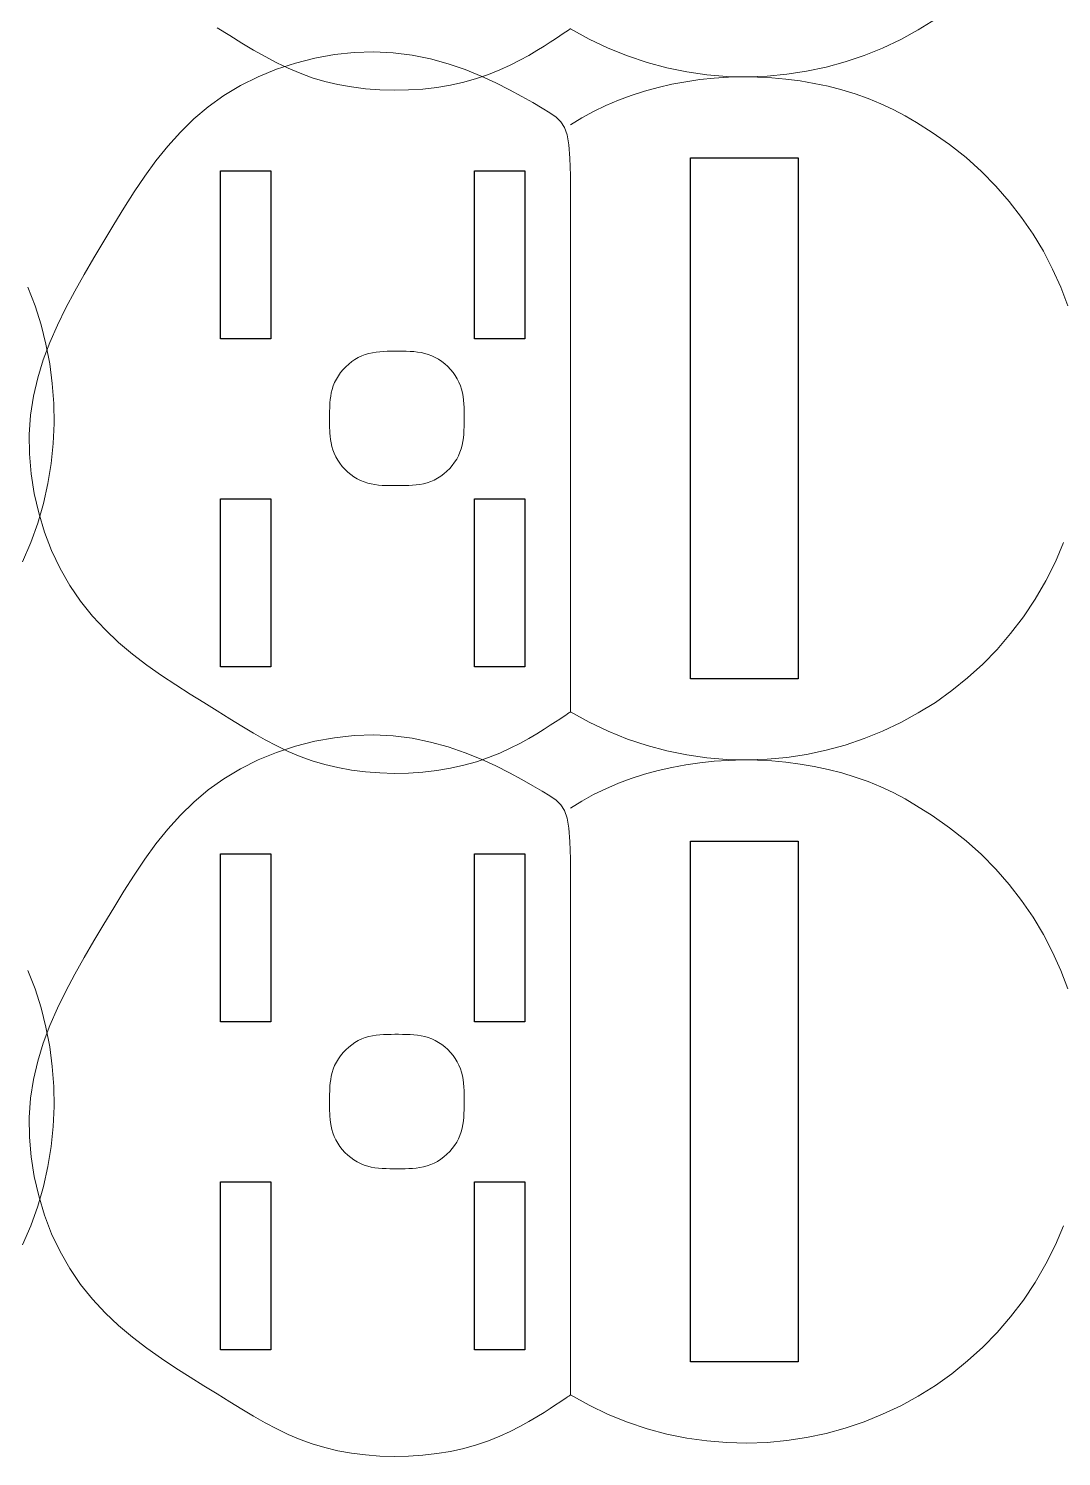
# Model space of a CAD drawing. Header units: millimetres. Extents: x -413 to -167, y -330 to -180.
# Drawn here: x -260.37 to -229.65, y -329.76 to -287.29 of the extents above; entities that cross this region are included whole.
import ezdxf

# ---------------------------------------------------------------- set-up
doc = ezdxf.new("R2010")
doc.units = ezdxf.units.MM
doc.layers.add('CUT', color=7, linetype='CONTINUOUS')

msp = doc.modelspace()

# ---------------------------------------------------------------- linework, layer by layer
at = {"layer": 'CUT', "color": 7, "linetype": 'CONTINUOUS', "lineweight": 0}
for p, q in [((-233.401, -287.011), (-233.908, -287.328)), ((-254.387, -287.498), (-254.763, -287.264)), ((-254.026, -287.719), (-254.387, -287.498)), ((-244.571, -287.506), (-244.697, -287.59)), ((-244.471, -287.44), (-244.571, -287.506)), ((-244.394, -287.389), (-244.471, -287.44)), ((-244.338, -287.352), (-244.394, -287.389)), ((-244.299, -287.326), (-244.338, -287.352)), ((-244.273, -287.309), (-244.299, -287.326)), ((-244.259, -287.3), (-244.273, -287.309)), ((-244.252, -287.295), (-244.259, -287.3)), ((-244.251, -287.294), (-244.252, -287.295)), ((-244.251, -287.284), (-244.251, -287.294)), ((-243.696, -287.601), (-244.251, -287.293)), ((-244.251, -287.294), (-244.251, -287.294)), ((-233.908, -287.328), (-234.431, -287.614)), ((-253.676, -287.929), (-254.026, -287.719)), ((-253.331, -288.124), (-253.676, -287.929)), ((-250.687, -288.001), (-250.102, -287.981)), ((-250.102, -287.981), (-249.525, -288.007)), ((-245.25, -287.945), (-245.49, -288.086)), ((-245.037, -287.813), (-245.25, -287.945)), ((-244.853, -287.693), (-245.037, -287.813)), ((-244.697, -287.59), (-244.853, -287.693)), ((-243.13, -287.871), (-243.696, -287.601)), ((-242.555, -288.103), (-243.13, -287.871)), ((-234.969, -287.869), (-235.519, -288.091)), ((-234.431, -287.614), (-234.969, -287.869)), ((-252.989, -288.305), (-253.331, -288.124)), ((-252.999, -288.501), (-252.435, -288.315)), ((-252.645, -288.47), (-252.989, -288.305)), ((-252.435, -288.315), (-251.858, -288.169)), ((-251.858, -288.169), (-251.274, -288.064)), ((-251.274, -288.064), (-250.687, -288.001)), ((-249.525, -288.007), (-248.962, -288.078)), ((-248.962, -288.078), (-248.415, -288.191)), ((-248.415, -288.191), (-247.888, -288.338)), ((-247.888, -288.338), (-247.387, -288.511)), ((-246.044, -288.378), (-246.357, -288.52)), ((-245.755, -288.231), (-246.044, -288.378)), ((-245.49, -288.086), (-245.755, -288.231)), ((-241.973, -288.298), (-242.555, -288.103)), ((-241.384, -288.456), (-241.973, -288.298)), ((-236.08, -288.28), (-236.652, -288.437)), ((-235.519, -288.091), (-236.08, -288.28)), ((-254.069, -288.987), (-253.546, -288.725)), ((-253.546, -288.725), (-252.999, -288.501)), ((-252.296, -288.619), (-252.645, -288.47)), ((-251.937, -288.75), (-252.296, -288.619)), ((-251.564, -288.862), (-251.937, -288.75)), ((-247.048, -288.778), (-247.423, -288.885)), ((-247.387, -288.511), (-246.913, -288.702)), ((-246.692, -288.655), (-247.048, -288.778)), ((-246.913, -288.702), (-246.471, -288.904)), ((-246.357, -288.52), (-246.692, -288.655)), ((-240.792, -288.577), (-241.384, -288.456)), ((-240.822, -288.869), (-240.402, -288.809)), ((-240.196, -288.662), (-240.792, -288.577)), ((-240.402, -288.809), (-239.978, -288.765)), ((-239.599, -288.712), (-240.196, -288.662)), ((-239.978, -288.765), (-239.551, -288.737)), ((-239.003, -288.726), (-239.599, -288.712)), ((-239.551, -288.737), (-239.123, -288.726)), ((-239.123, -288.726), (-238.695, -288.732)), ((-238.408, -288.705), (-239.003, -288.726)), ((-238.695, -288.732), (-238.268, -288.754)), ((-237.817, -288.65), (-238.408, -288.705)), ((-238.268, -288.754), (-237.843, -288.792)), ((-237.843, -288.792), (-237.421, -288.847)), ((-237.231, -288.56), (-237.817, -288.65)), ((-236.652, -288.437), (-237.231, -288.56)), ((-254.564, -289.284), (-254.069, -288.987)), ((-251.175, -288.954), (-251.564, -288.862)), ((-250.77, -289.026), (-251.175, -288.954)), ((-250.353, -289.078), (-250.77, -289.026)), ((-249.928, -289.111), (-250.353, -289.078)), ((-249.499, -289.123), (-249.928, -289.111)), ((-249.07, -289.115), (-249.499, -289.123)), ((-248.644, -289.088), (-249.07, -289.115)), ((-248.225, -289.04), (-248.644, -289.088)), ((-247.817, -288.972), (-248.225, -289.04)), ((-247.423, -288.885), (-247.817, -288.972)), ((-246.471, -288.904), (-246.064, -289.108)), ((-246.064, -289.108), (-245.696, -289.307)), ((-242.444, -289.276), (-242.05, -289.15)), ((-242.05, -289.15), (-241.647, -289.04)), ((-241.647, -289.04), (-241.238, -288.946)), ((-241.238, -288.946), (-240.822, -288.869)), ((-237.421, -288.847), (-237.003, -288.919)), ((-237.003, -288.919), (-236.592, -289.007)), ((-236.592, -289.007), (-236.187, -289.111)), ((-236.187, -289.111), (-235.789, -289.232)), ((-235.789, -289.232), (-235.401, -289.37)), ((-255.455, -289.978), (-255.026, -289.615)), ((-255.026, -289.615), (-254.564, -289.284)), ((-245.696, -289.307), (-245.371, -289.492)), ((-245.371, -289.492), (-245.092, -289.657)), ((-245.092, -289.657), (-244.863, -289.796)), ((-243.566, -289.755), (-243.203, -289.579)), ((-243.203, -289.579), (-242.829, -289.419)), ((-242.829, -289.419), (-242.444, -289.276)), ((-235.401, -289.37), (-235.023, -289.524)), ((-235.023, -289.524), (-234.657, -289.695)), ((-255.855, -290.37), (-255.455, -289.978)), ((-244.863, -289.796), (-244.679, -289.923)), ((-244.679, -289.923), (-244.536, -290.06)), ((-244.536, -290.06), (-244.43, -290.229)), ((-244.251, -290.157), (-243.915, -289.948)), ((-243.915, -289.948), (-243.566, -289.755)), ((-234.657, -289.695), (-234.303, -289.882)), ((-234.303, -289.882), (-233.963, -290.085)), ((-233.963, -290.085), (-233.493, -290.381)), ((-256.229, -290.786), (-255.855, -290.37)), ((-244.43, -290.229), (-244.353, -290.452)), ((-244.353, -290.452), (-244.303, -290.751)), ((-233.493, -290.381), (-232.977, -290.741)), ((-256.581, -291.224), (-256.229, -290.786)), ((-244.303, -290.751), (-244.272, -291.147)), ((-232.977, -290.741), (-232.489, -291.128)), ((-256.914, -291.68), (-256.581, -291.224)), ((-244.272, -291.147), (-244.257, -291.662)), ((-232.489, -291.128), (-232.031, -291.539)), ((-257.232, -292.15), (-256.914, -291.68)), ((-244.257, -291.662), (-244.251, -292.318)), ((-232.031, -291.539), (-231.602, -291.974)), ((-257.539, -292.631), (-257.232, -292.15)), ((-231.602, -291.974), (-231.203, -292.43)), ((-257.838, -293.119), (-257.539, -292.631)), ((-244.251, -292.318), (-244.251, -293.137)), ((-231.203, -292.43), (-230.834, -292.907)), ((-230.834, -292.907), (-230.496, -293.402)), ((-258.133, -293.612), (-257.838, -293.119)), ((-244.251, -293.137), (-244.251, -294.128)), ((-230.496, -293.402), (-230.189, -293.915)), ((-258.426, -294.106), (-258.133, -293.612)), ((-230.189, -293.915), (-229.914, -294.442)), ((-258.716, -294.6), (-258.426, -294.106)), ((-244.251, -294.128), (-244.251, -295.262)), ((-258.996, -295.098), (-258.716, -294.6)), ((-229.914, -294.442), (-229.67, -294.984)), ((-260.39, -294.984), (-260.179, -295.538)), ((-259.263, -295.6), (-258.996, -295.098)), ((-229.67, -294.984), (-229.459, -295.538)), ((-260.179, -295.538), (-260, -296.103)), ((-259.512, -296.108), (-259.263, -295.6)), ((-244.251, -295.262), (-244.251, -296.501)), ((-260, -296.103), (-259.855, -296.678)), ((-259.738, -296.623), (-259.512, -296.108)), ((-259.935, -297.147), (-259.738, -296.623)), ((-259.855, -296.678), (-259.743, -297.259)), ((-250.036, -296.913), (-249.926, -296.901)), ((-249.926, -296.901), (-249.815, -296.893)), ((-249.815, -296.893), (-249.703, -296.889)), ((-249.703, -296.889), (-249.59, -296.887)), ((-249.59, -296.887), (-249.477, -296.886)), ((-249.477, -296.886), (-249.364, -296.886)), ((-249.364, -296.886), (-249.251, -296.887)), ((-249.251, -296.887), (-249.138, -296.889)), ((-249.138, -296.889), (-249.026, -296.893)), ((-249.026, -296.893), (-248.915, -296.9)), ((-248.915, -296.9), (-248.805, -296.912)), ((-244.251, -296.501), (-244.251, -297.808)), ((-260.1, -297.682), (-259.935, -297.147)), ((-259.743, -297.259), (-259.664, -297.847)), ((-250.936, -297.348), (-250.849, -297.268)), ((-250.849, -297.268), (-250.758, -297.196)), ((-250.758, -297.196), (-250.663, -297.131)), ((-250.663, -297.131), (-250.564, -297.074)), ((-250.564, -297.074), (-250.462, -297.025)), ((-250.462, -297.025), (-250.358, -296.986)), ((-250.358, -296.986), (-250.252, -296.955)), ((-250.252, -296.955), (-250.145, -296.931)), ((-250.145, -296.931), (-250.036, -296.913)), ((-248.805, -296.912), (-248.696, -296.929)), ((-248.696, -296.929), (-248.588, -296.953)), ((-248.588, -296.953), (-248.482, -296.983)), ((-248.482, -296.983), (-248.378, -297.022)), ((-248.378, -297.022), (-248.276, -297.07)), ((-248.276, -297.07), (-248.177, -297.126)), ((-248.177, -297.126), (-248.081, -297.191)), ((-248.081, -297.191), (-247.99, -297.263)), ((-247.99, -297.263), (-247.903, -297.341)), ((-260.227, -298.228), (-260.1, -297.682)), ((-251.267, -297.817), (-251.216, -297.716)), ((-251.216, -297.716), (-251.157, -297.617)), ((-251.157, -297.617), (-251.09, -297.523)), ((-251.09, -297.523), (-251.016, -297.433)), ((-251.016, -297.433), (-250.936, -297.348)), ((-247.903, -297.341), (-247.822, -297.426)), ((-247.822, -297.426), (-247.747, -297.516)), ((-247.747, -297.516), (-247.68, -297.61)), ((-247.68, -297.61), (-247.62, -297.708)), ((-247.62, -297.708), (-247.569, -297.809)), ((-259.664, -297.847), (-259.62, -298.44)), ((-251.385, -298.229), (-251.366, -298.127)), ((-251.366, -298.127), (-251.341, -298.024)), ((-251.341, -298.024), (-251.308, -297.92)), ((-251.308, -297.92), (-251.267, -297.817)), ((-247.569, -297.809), (-247.527, -297.912)), ((-247.527, -297.912), (-247.493, -298.017)), ((-247.493, -298.017), (-247.467, -298.124)), ((-247.467, -298.124), (-247.448, -298.233)), ((-244.251, -297.808), (-244.251, -299.145)), ((-260.313, -298.788), (-260.227, -298.228)), ((-259.62, -298.44), (-259.611, -299.035)), ((-251.416, -298.656), (-251.415, -298.586)), ((-251.415, -298.586), (-251.413, -298.506)), ((-251.413, -298.506), (-251.407, -298.42)), ((-251.407, -298.42), (-251.399, -298.327)), ((-251.399, -298.327), (-251.385, -298.229)), ((-247.448, -298.233), (-247.434, -298.343)), ((-247.434, -298.343), (-247.425, -298.454)), ((-247.425, -298.454), (-247.42, -298.566)), ((-247.42, -298.566), (-247.417, -298.678)), ((-260.352, -299.361), (-260.313, -298.788)), ((-251.416, -298.715), (-251.416, -298.656)), ((-251.416, -298.764), (-251.416, -298.715)), ((-251.416, -298.804), (-251.416, -298.764)), ((-251.416, -298.838), (-251.416, -298.804)), ((-251.416, -298.868), (-251.416, -298.838)), ((-251.416, -298.896), (-251.416, -298.868)), ((-251.416, -298.926), (-251.416, -298.896)), ((-251.416, -298.958), (-251.416, -298.926)), ((-251.416, -298.996), (-251.416, -298.958)), ((-251.416, -299.042), (-251.416, -298.996)), ((-247.416, -299.017), (-247.418, -299.13)), ((-247.417, -298.678), (-247.416, -298.791)), ((-247.416, -298.791), (-247.416, -298.904)), ((-247.416, -298.904), (-247.416, -299.017)), ((-260.346, -299.944), (-260.352, -299.361)), ((-259.611, -299.035), (-259.637, -299.632)), ((-251.416, -299.098), (-251.416, -299.042)), ((-251.416, -299.165), (-251.416, -299.098)), ((-251.414, -299.241), (-251.416, -299.165)), ((-251.409, -299.326), (-251.414, -299.241)), ((-251.402, -299.417), (-251.409, -299.326)), ((-251.39, -299.514), (-251.402, -299.417)), ((-247.427, -299.353), (-247.438, -299.464)), ((-247.421, -299.242), (-247.427, -299.353)), ((-247.418, -299.13), (-247.421, -299.242)), ((-244.251, -299.145), (-244.251, -300.474)), ((-259.637, -299.632), (-259.698, -300.228)), ((-251.373, -299.614), (-251.39, -299.514)), ((-251.35, -299.717), (-251.373, -299.614)), ((-251.319, -299.821), (-251.35, -299.717)), ((-251.28, -299.924), (-251.319, -299.821)), ((-247.503, -299.788), (-247.539, -299.893)), ((-247.475, -299.682), (-247.503, -299.788)), ((-247.453, -299.574), (-247.475, -299.682)), ((-247.438, -299.464), (-247.453, -299.574)), ((-260.296, -300.531), (-260.346, -299.944)), ((-259.698, -300.228), (-259.795, -300.823)), ((-251.233, -300.026), (-251.28, -299.924)), ((-251.176, -300.126), (-251.233, -300.026)), ((-251.112, -300.221), (-251.176, -300.126)), ((-251.04, -300.313), (-251.112, -300.221)), ((-247.769, -300.285), (-247.846, -300.373)), ((-247.7, -300.192), (-247.769, -300.285)), ((-247.637, -300.095), (-247.7, -300.192)), ((-247.584, -299.995), (-247.637, -300.095)), ((-247.539, -299.893), (-247.584, -299.995)), ((-260.204, -301.117), (-260.296, -300.531)), ((-250.961, -300.399), (-251.04, -300.313)), ((-250.877, -300.48), (-250.961, -300.399)), ((-250.787, -300.555), (-250.877, -300.48)), ((-250.693, -300.623), (-250.787, -300.555)), ((-250.595, -300.682), (-250.693, -300.623)), ((-250.494, -300.733), (-250.595, -300.682)), ((-248.307, -300.719), (-248.41, -300.763)), ((-248.207, -300.665), (-248.307, -300.719)), ((-248.11, -300.603), (-248.207, -300.665)), ((-248.017, -300.533), (-248.11, -300.603)), ((-247.929, -300.456), (-248.017, -300.533)), ((-247.846, -300.373), (-247.929, -300.456)), ((-244.251, -300.474), (-244.251, -301.759)), ((-260.07, -301.697), (-260.204, -301.117)), ((-259.795, -300.823), (-259.929, -301.415)), ((-250.39, -300.775), (-250.494, -300.733)), ((-250.285, -300.809), (-250.39, -300.775)), ((-250.178, -300.835), (-250.285, -300.809)), ((-250.07, -300.854), (-250.178, -300.835)), ((-249.96, -300.868), (-250.07, -300.854)), ((-249.849, -300.877), (-249.96, -300.868)), ((-249.737, -300.882), (-249.849, -300.877)), ((-249.625, -300.885), (-249.737, -300.882)), ((-249.512, -300.886), (-249.625, -300.885)), ((-249.399, -300.886), (-249.512, -300.886)), ((-249.286, -300.886), (-249.399, -300.886)), ((-249.173, -300.884), (-249.286, -300.886)), ((-249.061, -300.881), (-249.173, -300.884)), ((-248.949, -300.875), (-249.061, -300.881)), ((-248.839, -300.864), (-248.949, -300.875)), ((-248.729, -300.849), (-248.839, -300.864)), ((-248.621, -300.827), (-248.729, -300.849)), ((-248.514, -300.799), (-248.621, -300.827)), ((-248.41, -300.763), (-248.514, -300.799)), ((-259.929, -301.415), (-260.099, -302.001)), ((-260.099, -302.001), (-260.306, -302.581)), ((-259.896, -302.265), (-260.07, -301.697)), ((-244.251, -301.759), (-244.251, -302.962)), ((-259.684, -302.817), (-259.896, -302.265)), ((-260.306, -302.581), (-260.551, -303.153)), ((-259.434, -303.348), (-259.684, -302.817)), ((-229.586, -302.581), (-229.831, -303.153)), ((-244.251, -302.962), (-244.251, -304.046)), ((-229.831, -303.153), (-230.113, -303.715)), ((-259.148, -303.853), (-259.434, -303.348)), ((-258.827, -304.325), (-259.148, -303.853)), ((-244.251, -304.046), (-244.251, -304.972)), ((-230.113, -303.715), (-230.433, -304.266)), ((-258.474, -304.764), (-258.827, -304.325)), ((-230.433, -304.266), (-230.784, -304.791)), ((-258.094, -305.17), (-258.474, -304.764)), ((-244.251, -304.972), (-244.251, -305.725)), ((-230.784, -304.791), (-231.162, -305.288)), ((-257.693, -305.548), (-258.094, -305.17)), ((-231.162, -305.288), (-231.565, -305.757)), ((-257.277, -305.898), (-257.693, -305.548)), ((-244.251, -305.725), (-244.251, -306.319)), ((-231.565, -305.757), (-231.992, -306.195)), ((-256.85, -306.225), (-257.277, -305.898)), ((-256.42, -306.53), (-256.85, -306.225)), ((-231.992, -306.195), (-232.442, -306.604)), ((-255.99, -306.816), (-256.42, -306.53)), ((-244.251, -306.319), (-244.251, -306.773)), ((-232.442, -306.604), (-232.912, -306.983)), ((-255.567, -307.085), (-255.99, -306.816)), ((-255.156, -307.341), (-255.567, -307.085)), ((-244.251, -306.773), (-244.251, -307.107)), ((-232.912, -306.983), (-233.401, -307.332)), ((-254.763, -307.585), (-255.156, -307.341)), ((-244.251, -307.107), (-244.251, -307.338)), ((-244.251, -307.338), (-244.251, -307.486)), ((-244.251, -307.486), (-244.251, -307.569)), ((-233.401, -307.332), (-233.908, -307.649)), ((-254.387, -307.819), (-254.763, -307.585)), ((-254.026, -308.04), (-254.387, -307.819)), ((-244.697, -307.911), (-244.853, -308.014)), ((-244.571, -307.828), (-244.697, -307.911)), ((-244.471, -307.761), (-244.571, -307.828)), ((-244.394, -307.711), (-244.471, -307.761)), ((-244.338, -307.673), (-244.394, -307.711)), ((-244.299, -307.647), (-244.338, -307.673)), ((-244.273, -307.63), (-244.299, -307.647)), ((-244.259, -307.621), (-244.273, -307.63)), ((-244.252, -307.617), (-244.259, -307.621)), ((-244.251, -307.615), (-244.252, -307.617)), ((-244.251, -307.569), (-244.251, -307.606)), ((-244.251, -307.606), (-244.251, -307.615)), ((-243.696, -307.922), (-244.251, -307.614)), ((-244.251, -307.615), (-244.251, -307.615)), ((-243.13, -308.191), (-243.696, -307.922)), ((-234.431, -307.935), (-234.969, -308.189)), ((-233.908, -307.649), (-234.431, -307.935)), ((-253.676, -308.25), (-254.026, -308.04)), ((-253.331, -308.445), (-253.676, -308.25)), ((-251.274, -308.385), (-250.687, -308.322)), ((-250.687, -308.322), (-250.102, -308.302)), ((-250.102, -308.302), (-249.525, -308.328)), ((-249.525, -308.328), (-248.962, -308.399)), ((-245.25, -308.266), (-245.49, -308.407)), ((-245.037, -308.134), (-245.25, -308.266)), ((-244.853, -308.014), (-245.037, -308.134)), ((-242.555, -308.424), (-243.13, -308.191)), ((-234.969, -308.189), (-235.519, -308.411)), ((-252.989, -308.626), (-253.331, -308.445)), ((-252.999, -308.822), (-252.435, -308.636)), ((-252.645, -308.791), (-252.989, -308.626)), ((-252.296, -308.94), (-252.645, -308.791)), ((-252.435, -308.636), (-251.858, -308.49)), ((-251.858, -308.49), (-251.274, -308.385)), ((-248.962, -308.399), (-248.415, -308.512)), ((-248.415, -308.512), (-247.888, -308.659)), ((-247.888, -308.659), (-247.387, -308.831)), ((-246.044, -308.698), (-246.357, -308.841)), ((-245.755, -308.552), (-246.044, -308.698)), ((-245.49, -308.407), (-245.755, -308.552)), ((-241.973, -308.618), (-242.555, -308.424)), ((-241.384, -308.776), (-241.973, -308.618)), ((-240.792, -308.898), (-241.384, -308.776)), ((-236.652, -308.757), (-237.231, -308.881)), ((-236.08, -308.601), (-236.652, -308.757)), ((-235.519, -308.411), (-236.08, -308.601)), ((-254.069, -309.308), (-253.546, -309.046)), ((-253.546, -309.046), (-252.999, -308.822)), ((-251.937, -309.07), (-252.296, -308.94)), ((-251.564, -309.182), (-251.937, -309.07)), ((-251.175, -309.274), (-251.564, -309.182)), ((-247.423, -309.205), (-247.817, -309.293)), ((-247.048, -309.098), (-247.423, -309.205)), ((-247.387, -308.831), (-246.913, -309.023)), ((-246.692, -308.975), (-247.048, -309.098)), ((-246.913, -309.023), (-246.471, -309.224)), ((-246.357, -308.841), (-246.692, -308.975)), ((-241.238, -309.267), (-240.822, -309.19)), ((-240.822, -309.19), (-240.402, -309.129)), ((-240.196, -308.983), (-240.792, -308.898)), ((-240.402, -309.129), (-239.978, -309.085)), ((-239.599, -309.032), (-240.196, -308.983)), ((-239.978, -309.085), (-239.551, -309.058)), ((-239.003, -309.046), (-239.599, -309.032)), ((-239.551, -309.058), (-239.123, -309.047)), ((-239.123, -309.047), (-238.695, -309.052)), ((-238.408, -309.026), (-239.003, -309.046)), ((-238.695, -309.052), (-238.268, -309.074)), ((-237.817, -308.97), (-238.408, -309.026)), ((-238.268, -309.074), (-237.843, -309.113)), ((-237.843, -309.113), (-237.421, -309.168)), ((-237.231, -308.881), (-237.817, -308.97)), ((-237.421, -309.168), (-237.003, -309.239)), ((-255.026, -309.936), (-254.564, -309.605)), ((-254.564, -309.605), (-254.069, -309.308)), ((-250.77, -309.347), (-251.175, -309.274)), ((-250.353, -309.399), (-250.77, -309.347)), ((-249.928, -309.431), (-250.353, -309.399)), ((-249.499, -309.444), (-249.928, -309.431)), ((-249.07, -309.436), (-249.499, -309.444)), ((-248.644, -309.408), (-249.07, -309.436)), ((-248.225, -309.361), (-248.644, -309.408)), ((-247.817, -309.293), (-248.225, -309.361)), ((-246.471, -309.224), (-246.064, -309.428)), ((-246.064, -309.428), (-245.696, -309.627)), ((-245.696, -309.627), (-245.371, -309.813)), ((-242.829, -309.74), (-242.444, -309.597)), ((-242.444, -309.597), (-242.05, -309.471)), ((-242.05, -309.471), (-241.647, -309.36)), ((-241.647, -309.36), (-241.238, -309.267)), ((-237.003, -309.239), (-236.592, -309.327)), ((-236.592, -309.327), (-236.187, -309.432)), ((-236.187, -309.432), (-235.789, -309.553)), ((-235.789, -309.553), (-235.401, -309.691)), ((-255.455, -310.299), (-255.026, -309.936)), ((-245.371, -309.813), (-245.092, -309.977)), ((-245.092, -309.977), (-244.863, -310.116)), ((-243.566, -310.076), (-243.203, -309.9)), ((-243.203, -309.9), (-242.829, -309.74)), ((-235.401, -309.691), (-235.023, -309.845)), ((-235.023, -309.845), (-234.657, -310.015)), ((-234.657, -310.015), (-234.303, -310.202)), ((-255.855, -310.691), (-255.455, -310.299)), ((-244.863, -310.116), (-244.679, -310.243)), ((-244.679, -310.243), (-244.536, -310.381)), ((-244.536, -310.381), (-244.43, -310.55)), ((-244.251, -310.478), (-243.915, -310.268)), ((-243.915, -310.268), (-243.566, -310.076)), ((-234.303, -310.202), (-233.963, -310.406)), ((-233.963, -310.406), (-233.493, -310.702)), ((-256.229, -311.107), (-255.855, -310.691)), ((-244.43, -310.55), (-244.353, -310.773)), ((-244.353, -310.773), (-244.303, -311.071)), ((-233.493, -310.702), (-232.977, -311.062)), ((-256.581, -311.545), (-256.229, -311.107)), ((-244.303, -311.071), (-244.272, -311.467)), ((-232.977, -311.062), (-232.489, -311.448)), ((-256.914, -312), (-256.581, -311.545)), ((-244.272, -311.467), (-244.257, -311.983)), ((-232.489, -311.448), (-232.031, -311.86)), ((-257.232, -312.471), (-256.914, -312)), ((-244.257, -311.983), (-244.251, -312.639)), ((-232.031, -311.86), (-231.602, -312.294)), ((-257.539, -312.952), (-257.232, -312.471)), ((-231.602, -312.294), (-231.203, -312.751)), ((-257.838, -313.44), (-257.539, -312.952)), ((-244.251, -312.639), (-244.251, -313.458)), ((-231.203, -312.751), (-230.834, -313.227)), ((-258.133, -313.933), (-257.838, -313.44)), ((-244.251, -313.458), (-244.251, -314.449)), ((-230.834, -313.227), (-230.496, -313.723)), ((-230.496, -313.723), (-230.189, -314.235)), ((-258.426, -314.426), (-258.133, -313.933)), ((-230.189, -314.235), (-229.914, -314.763)), ((-258.716, -314.921), (-258.426, -314.426)), ((-244.251, -314.449), (-244.251, -315.583)), ((-258.996, -315.419), (-258.716, -314.921)), ((-229.914, -314.763), (-229.67, -315.305)), ((-260.39, -315.305), (-260.179, -315.859)), ((-259.263, -315.921), (-258.996, -315.419)), ((-244.251, -315.583), (-244.251, -316.822)), ((-229.67, -315.305), (-229.459, -315.859)), ((-260.179, -315.859), (-260, -316.424)), ((-259.512, -316.429), (-259.263, -315.921)), ((-260, -316.424), (-259.855, -316.998)), ((-259.738, -316.944), (-259.512, -316.429)), ((-244.251, -316.822), (-244.251, -318.128)), ((-259.935, -317.468), (-259.738, -316.944)), ((-259.855, -316.998), (-259.743, -317.58)), ((-250.358, -317.307), (-250.252, -317.276)), ((-250.252, -317.276), (-250.145, -317.252)), ((-250.145, -317.252), (-250.036, -317.234)), ((-250.036, -317.234), (-249.926, -317.222)), ((-249.926, -317.222), (-249.815, -317.214)), ((-249.815, -317.214), (-249.703, -317.21)), ((-249.703, -317.21), (-249.59, -317.208)), ((-249.59, -317.208), (-249.477, -317.207)), ((-249.477, -317.207), (-249.364, -317.207)), ((-249.364, -317.207), (-249.251, -317.208)), ((-249.251, -317.208), (-249.138, -317.21)), ((-249.138, -317.21), (-249.026, -317.214)), ((-249.026, -317.214), (-248.915, -317.221)), ((-248.915, -317.221), (-248.805, -317.233)), ((-248.805, -317.233), (-248.696, -317.25)), ((-248.696, -317.25), (-248.588, -317.274)), ((-248.588, -317.274), (-248.482, -317.304)), ((-260.1, -318.002), (-259.935, -317.468)), ((-259.743, -317.58), (-259.664, -318.168)), ((-251.016, -317.753), (-250.936, -317.668)), ((-250.936, -317.668), (-250.849, -317.589)), ((-250.849, -317.589), (-250.758, -317.517)), ((-250.758, -317.517), (-250.663, -317.451)), ((-250.663, -317.451), (-250.564, -317.394)), ((-250.564, -317.394), (-250.462, -317.346)), ((-250.462, -317.346), (-250.358, -317.307)), ((-248.482, -317.304), (-248.378, -317.343)), ((-248.378, -317.343), (-248.276, -317.39)), ((-248.276, -317.39), (-248.177, -317.447)), ((-248.177, -317.447), (-248.081, -317.511)), ((-248.081, -317.511), (-247.99, -317.583)), ((-247.99, -317.583), (-247.903, -317.662)), ((-247.903, -317.662), (-247.822, -317.747)), ((-260.227, -318.549), (-260.1, -318.002)), ((-251.308, -318.241), (-251.267, -318.137)), ((-251.267, -318.137), (-251.216, -318.036)), ((-251.216, -318.036), (-251.157, -317.938)), ((-251.157, -317.938), (-251.09, -317.844)), ((-251.09, -317.844), (-251.016, -317.753)), ((-247.822, -317.747), (-247.747, -317.836)), ((-247.747, -317.836), (-247.68, -317.931)), ((-247.68, -317.931), (-247.62, -318.029)), ((-247.62, -318.029), (-247.569, -318.13)), ((-247.569, -318.13), (-247.527, -318.233)), ((-244.251, -318.128), (-244.251, -319.465)), ((-260.313, -319.109), (-260.227, -318.549)), ((-259.664, -318.168), (-259.62, -318.761)), ((-251.399, -318.647), (-251.385, -318.549)), ((-251.385, -318.549), (-251.366, -318.448)), ((-251.366, -318.448), (-251.341, -318.345)), ((-251.341, -318.345), (-251.308, -318.241)), ((-247.527, -318.233), (-247.493, -318.338)), ((-247.493, -318.338), (-247.467, -318.445)), ((-247.467, -318.445), (-247.448, -318.554)), ((-247.448, -318.554), (-247.434, -318.663)), ((-259.62, -318.761), (-259.611, -319.356)), ((-251.416, -318.976), (-251.415, -318.906)), ((-251.416, -319.036), (-251.416, -318.976)), ((-251.415, -318.906), (-251.413, -318.827)), ((-251.413, -318.827), (-251.407, -318.74)), ((-251.407, -318.74), (-251.399, -318.647)), ((-247.434, -318.663), (-247.425, -318.774)), ((-247.425, -318.774), (-247.42, -318.886)), ((-247.42, -318.886), (-247.417, -318.999)), ((-260.352, -319.682), (-260.313, -319.109)), ((-259.611, -319.356), (-259.637, -319.953)), ((-251.416, -319.085), (-251.416, -319.036)), ((-251.416, -319.125), (-251.416, -319.085)), ((-251.416, -319.159), (-251.416, -319.125)), ((-251.416, -319.188), (-251.416, -319.159)), ((-251.416, -319.217), (-251.416, -319.188)), ((-251.416, -319.246), (-251.416, -319.217)), ((-251.416, -319.278), (-251.416, -319.246)), ((-251.416, -319.316), (-251.416, -319.278)), ((-251.416, -319.362), (-251.416, -319.316)), ((-251.416, -319.418), (-251.416, -319.362)), ((-247.416, -319.337), (-247.418, -319.45)), ((-247.417, -318.999), (-247.416, -319.111)), ((-247.416, -319.111), (-247.416, -319.224)), ((-247.416, -319.224), (-247.416, -319.337)), ((-260.346, -320.265), (-260.352, -319.682)), ((-251.416, -319.485), (-251.416, -319.418)), ((-251.414, -319.562), (-251.416, -319.485)), ((-251.409, -319.646), (-251.414, -319.562)), ((-251.402, -319.738), (-251.409, -319.646)), ((-251.39, -319.834), (-251.402, -319.738)), ((-251.373, -319.935), (-251.39, -319.834)), ((-247.438, -319.785), (-247.453, -319.894)), ((-247.427, -319.674), (-247.438, -319.785)), ((-247.421, -319.562), (-247.427, -319.674)), ((-247.418, -319.45), (-247.421, -319.562)), ((-244.251, -319.465), (-244.251, -320.795)), ((-260.296, -320.852), (-260.346, -320.265)), ((-259.637, -319.953), (-259.698, -320.549)), ((-251.35, -320.038), (-251.373, -319.935)), ((-251.319, -320.141), (-251.35, -320.038)), ((-251.28, -320.245), (-251.319, -320.141)), ((-251.233, -320.347), (-251.28, -320.245)), ((-247.539, -320.213), (-247.584, -320.316)), ((-247.503, -320.109), (-247.539, -320.213)), ((-247.475, -320.002), (-247.503, -320.109)), ((-247.453, -319.894), (-247.475, -320.002)), ((-259.698, -320.549), (-259.795, -321.144)), ((-251.176, -320.446), (-251.233, -320.347)), ((-251.112, -320.542), (-251.176, -320.446)), ((-251.04, -320.634), (-251.112, -320.542)), ((-250.961, -320.72), (-251.04, -320.634)), ((-247.769, -320.606), (-247.846, -320.694)), ((-247.7, -320.513), (-247.769, -320.606)), ((-247.637, -320.416), (-247.7, -320.513)), ((-247.584, -320.316), (-247.637, -320.416)), ((-260.204, -321.437), (-260.296, -320.852)), ((-250.877, -320.801), (-250.961, -320.72)), ((-250.787, -320.876), (-250.877, -320.801)), ((-250.693, -320.943), (-250.787, -320.876)), ((-250.595, -321.003), (-250.693, -320.943)), ((-250.494, -321.054), (-250.595, -321.003)), ((-250.39, -321.096), (-250.494, -321.054)), ((-250.285, -321.13), (-250.39, -321.096)), ((-248.41, -321.084), (-248.514, -321.12)), ((-248.307, -321.039), (-248.41, -321.084)), ((-248.207, -320.986), (-248.307, -321.039)), ((-248.11, -320.923), (-248.207, -320.986)), ((-248.017, -320.854), (-248.11, -320.923)), ((-247.929, -320.777), (-248.017, -320.854)), ((-247.846, -320.694), (-247.929, -320.777)), ((-244.251, -320.795), (-244.251, -322.08)), ((-260.07, -322.017), (-260.204, -321.437)), ((-259.795, -321.144), (-259.929, -321.735)), ((-250.178, -321.156), (-250.285, -321.13)), ((-250.07, -321.175), (-250.178, -321.156)), ((-249.96, -321.189), (-250.07, -321.175)), ((-249.849, -321.198), (-249.96, -321.189)), ((-249.737, -321.203), (-249.849, -321.198)), ((-249.625, -321.206), (-249.737, -321.203)), ((-249.512, -321.207), (-249.625, -321.206)), ((-249.399, -321.207), (-249.512, -321.207)), ((-249.286, -321.207), (-249.399, -321.207)), ((-249.173, -321.205), (-249.286, -321.207)), ((-249.061, -321.202), (-249.173, -321.205)), ((-248.949, -321.195), (-249.061, -321.202)), ((-248.839, -321.185), (-248.949, -321.195)), ((-248.729, -321.17), (-248.839, -321.185)), ((-248.621, -321.148), (-248.729, -321.17)), ((-248.514, -321.12), (-248.621, -321.148)), ((-259.929, -321.735), (-260.099, -322.322)), ((-260.099, -322.322), (-260.306, -322.902)), ((-259.896, -322.586), (-260.07, -322.017)), ((-244.251, -322.08), (-244.251, -323.283)), ((-259.684, -323.138), (-259.896, -322.586)), ((-260.306, -322.902), (-260.551, -323.474)), ((-259.434, -323.669), (-259.684, -323.138)), ((-229.586, -322.902), (-229.831, -323.474)), ((-244.251, -323.283), (-244.251, -324.366)), ((-229.831, -323.474), (-230.113, -324.036)), ((-259.148, -324.173), (-259.434, -323.669)), ((-230.113, -324.036), (-230.433, -324.587)), ((-258.827, -324.646), (-259.148, -324.173)), ((-244.251, -324.366), (-244.251, -325.293)), ((-258.474, -325.085), (-258.827, -324.646)), ((-230.433, -324.587), (-230.784, -325.112)), ((-258.094, -325.491), (-258.474, -325.085)), ((-244.251, -325.293), (-244.251, -326.045)), ((-230.784, -325.112), (-231.162, -325.609)), ((-257.693, -325.869), (-258.094, -325.491)), ((-231.162, -325.609), (-231.565, -326.077)), ((-257.277, -326.219), (-257.693, -325.869)), ((-244.251, -326.045), (-244.251, -326.64)), ((-231.565, -326.077), (-231.992, -326.516)), ((-256.85, -326.546), (-257.277, -326.219)), ((-256.42, -326.851), (-256.85, -326.546)), ((-231.992, -326.516), (-232.442, -326.925)), ((-255.99, -327.136), (-256.42, -326.851)), ((-244.251, -326.64), (-244.251, -327.094)), ((-232.442, -326.925), (-232.912, -327.304)), ((-255.567, -327.406), (-255.99, -327.136)), ((-255.156, -327.661), (-255.567, -327.406)), ((-244.251, -327.094), (-244.251, -327.428)), ((-244.251, -327.428), (-244.251, -327.659)), ((-232.912, -327.304), (-233.401, -327.652)), ((-254.763, -327.906), (-255.156, -327.661)), ((-254.387, -328.139), (-254.763, -327.906)), ((-244.251, -327.659), (-244.251, -327.806)), ((-244.251, -327.806), (-244.251, -327.889)), ((-244.251, -327.889), (-244.251, -327.926)), ((-233.401, -327.652), (-233.908, -327.97)), ((-254.026, -328.361), (-254.387, -328.139)), ((-244.853, -328.335), (-245.037, -328.454)), ((-244.697, -328.232), (-244.853, -328.335)), ((-244.571, -328.148), (-244.697, -328.232)), ((-244.471, -328.082), (-244.571, -328.148)), ((-244.394, -328.031), (-244.471, -328.082)), ((-244.338, -327.994), (-244.394, -328.031)), ((-244.299, -327.968), (-244.338, -327.994)), ((-244.273, -327.951), (-244.299, -327.968)), ((-244.259, -327.941), (-244.273, -327.951)), ((-244.252, -327.937), (-244.259, -327.941)), ((-244.251, -327.936), (-244.252, -327.937)), ((-244.251, -327.926), (-244.251, -327.936)), ((-243.696, -328.242), (-244.251, -327.935)), ((-244.251, -327.936), (-244.251, -327.936)), ((-243.13, -328.512), (-243.696, -328.242)), ((-234.431, -328.256), (-234.969, -328.51)), ((-233.908, -327.97), (-234.431, -328.256)), ((-253.676, -328.57), (-254.026, -328.361)), ((-253.331, -328.766), (-253.676, -328.57)), ((-245.49, -328.728), (-245.755, -328.873)), ((-245.25, -328.587), (-245.49, -328.728)), ((-245.037, -328.454), (-245.25, -328.587)), ((-242.555, -328.744), (-243.13, -328.512)), ((-241.973, -328.939), (-242.555, -328.744)), ((-235.519, -328.732), (-236.08, -328.922)), ((-234.969, -328.51), (-235.519, -328.732)), ((-252.989, -328.947), (-253.331, -328.766)), ((-252.645, -329.112), (-252.989, -328.947)), ((-252.296, -329.26), (-252.645, -329.112)), ((-246.357, -329.162), (-246.692, -329.296)), ((-246.044, -329.019), (-246.357, -329.162)), ((-245.755, -328.873), (-246.044, -329.019)), ((-241.384, -329.097), (-241.973, -328.939)), ((-240.792, -329.218), (-241.384, -329.097)), ((-236.652, -329.078), (-237.231, -329.202)), ((-236.08, -328.922), (-236.652, -329.078)), ((-251.937, -329.391), (-252.296, -329.26)), ((-251.564, -329.503), (-251.937, -329.391)), ((-251.175, -329.595), (-251.564, -329.503)), ((-250.77, -329.668), (-251.175, -329.595)), ((-247.423, -329.526), (-247.817, -329.614)), ((-247.048, -329.419), (-247.423, -329.526)), ((-246.692, -329.296), (-247.048, -329.419)), ((-240.196, -329.304), (-240.792, -329.218)), ((-239.599, -329.353), (-240.196, -329.304)), ((-239.003, -329.367), (-239.599, -329.353)), ((-238.408, -329.346), (-239.003, -329.367)), ((-237.817, -329.291), (-238.408, -329.346)), ((-237.231, -329.202), (-237.817, -329.291)), ((-250.353, -329.72), (-250.77, -329.668)), ((-249.928, -329.752), (-250.353, -329.72)), ((-249.499, -329.764), (-249.928, -329.752)), ((-249.07, -329.757), (-249.499, -329.764)), ((-248.644, -329.729), (-249.07, -329.757)), ((-248.225, -329.681), (-248.644, -329.729)), ((-247.817, -329.614), (-248.225, -329.681))]:
    msp.add_line(p, q, dxfattribs=at)
at = {"layer": 'CUT', "color": 5}
for p, q in [((-240.686, -306.633), (-240.686, -291.138)), ((-240.686, -291.138), (-237.484, -291.138)), ((-237.484, -291.138), (-237.484, -306.633)), ((-254.664, -291.517), (-253.164, -291.517)), ((-254.664, -296.518), (-254.664, -291.517)), ((-253.164, -291.517), (-253.164, -296.518)), ((-247.11, -291.517), (-245.61, -291.517)), ((-247.11, -296.518), (-247.11, -291.517)), ((-245.61, -291.517), (-245.61, -296.518)), ((-253.164, -296.518), (-254.664, -296.518)), ((-245.61, -296.518), (-247.11, -296.518)), ((-254.664, -301.278), (-253.164, -301.278)), ((-254.664, -306.278), (-254.664, -301.278)), ((-253.164, -301.278), (-253.164, -306.278)), ((-247.11, -301.278), (-245.61, -301.278)), ((-247.11, -306.278), (-247.11, -301.278)), ((-245.61, -301.278), (-245.61, -306.278)), ((-253.164, -306.278), (-254.664, -306.278)), ((-245.61, -306.278), (-247.11, -306.278)), ((-237.484, -306.633), (-240.686, -306.633)), ((-240.686, -326.954), (-240.686, -311.459)), ((-240.686, -311.459), (-237.484, -311.459)), ((-237.484, -311.459), (-237.484, -326.954)), ((-254.664, -311.838), (-253.164, -311.838)), ((-254.664, -316.838), (-254.664, -311.838)), ((-253.164, -311.838), (-253.164, -316.838)), ((-247.11, -311.838), (-245.61, -311.838)), ((-247.11, -316.838), (-247.11, -311.838)), ((-245.61, -311.838), (-245.61, -316.838)), ((-253.164, -316.838), (-254.664, -316.838)), ((-245.61, -316.838), (-247.11, -316.838)), ((-254.664, -321.599), (-253.164, -321.599)), ((-254.664, -326.598), (-254.664, -321.599)), ((-253.164, -321.599), (-253.164, -326.598)), ((-247.11, -321.599), (-245.61, -321.599)), ((-247.11, -326.598), (-247.11, -321.599)), ((-245.61, -321.599), (-245.61, -326.598)), ((-253.164, -326.598), (-254.664, -326.598)), ((-245.61, -326.598), (-247.11, -326.598)), ((-237.484, -326.954), (-240.686, -326.954))]:
    msp.add_line(p, q, dxfattribs=at)

doc.saveas('drawing.dxf')
